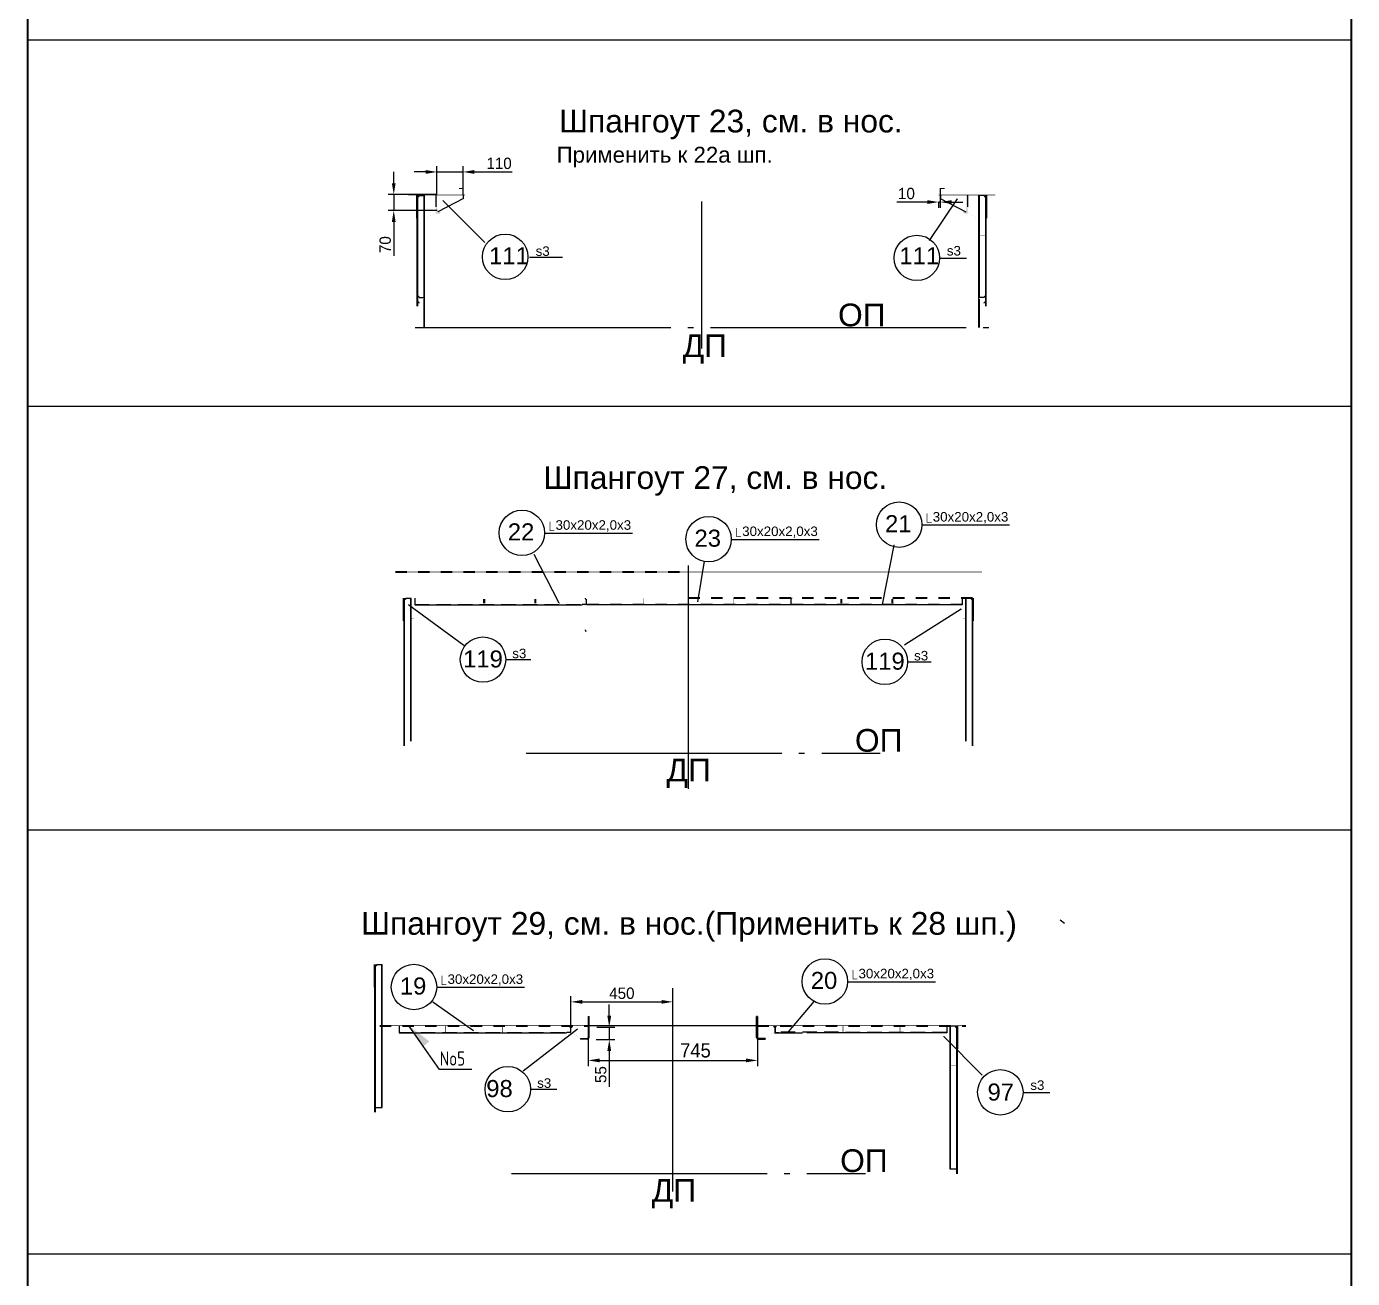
# Model space of a CAD drawing. Header units: millimetres. Extents: x -19561 to 47775, y 28910 to 69910.
# Drawn here: x 41940 to 47775, y 35581 to 41092 of the extents above; entities that cross this region are included whole.
import ezdxf
from ezdxf.enums import TextEntityAlignment as Align

# ---------------------------------------------------------------- set-up
doc = ezdxf.new("R2010")
doc.units = ezdxf.units.MM
doc.header["$MEASUREMENT"] = 0
for name, pattern in [('K5LT32768', [0]), ('K5LT32769', [0]), ('K5LT32770', [100, 50, -50]), ('K5LT32771', [1300, 1125, -75, 25, -75]), ('K5LT32772', [187.5, 125, -62.5]), ('K5LT32777', [95.25, 63.5, -31.75]), ('K5LT32779', [25, 12.5, -12.5]), ('K5LT_THIN', [0])]:
    doc.linetypes.add(name, pattern=pattern)
doc.layers.add('РАЗМЕРЫ', color=3, linetype='Continuous', true_color=0x00ff00)
doc.styles.add('Arial', font='arial.ttf')
doc.styles.add('KDIMTEXTSTYLE', font='GOST_AU.SHX', dxfattribs={"width": 0.96, "oblique": 15, "height": 5})
doc.styles.add('KTEXTSTYLE', font='GOST_AU.SHX', dxfattribs={"width": 0.96, "height": 5})
doc.styles.add('style5', font='arial.ttf', dxfattribs={"height": 3})
doc.dimstyles.new('KDIMSTYLE (1.00)', dxfattribs={"dimtxt": 5, "dimasz": 1, "dimexe": 2, "dimexo": 0, "dimgap": 1, "dimtad": 1, "dimtxsty": 'KDIMTEXTSTYLE', "dimsah": 1, "dimcen": 0, "dimdle": 1, "dimadec": 0, "dimazin": 0, "dimtfac": 0.667, "dimtmove": 0, "dimatfit": 3, "dimfxl": 1, "dimtvp": 1, "dimtolj": 1, "dimtzin": 0, "dimarcsym": 0})
doc.dimstyles.new('seatech', dxfattribs={"dimscale": 20, "dimtxt": 2.5, "dimasz": 2.5, "dimexe": 1.25, "dimexo": 0, "dimtad": 1, "dimdec": 0, "dimtxsty": 'Standard', "dimcen": 2.5, "dimclrd": 7, "dimclre": 7, "dimclrt": 4, "dimadec": 0, "dimazin": 0, "dimtfac": 1, "dimtdec": 0, "dimtmove": 0, "dimatfit": 3, "dimfxl": 1.25, "dimarcsym": 0})

# ---------------------------------------------------------------- blocks, each defined once
blk = doc.blocks.new('KDIMARROW_00')
at = {"layer": 'РАЗМЕРЫ', "color": 0, "linetype": 'K5LT_THIN', "lineweight": 18}
blk.add_line((0, 0), (-1, 0), dxfattribs=at)
blk = doc.blocks.new('*D2246')
at = {"color": 0, "lineweight": -2}
blk.add_line((46053.5, 38526.4), (45805.5, 38369.7), dxfattribs=at)
at = {"layer": 'Defpoints', "color": 0}
for p in [(46054.4, 38526.9), (45804.6, 38369.2), (45804.6, 38369.2)]:
    blk.add_point(p, dxfattribs=at)
at = {"color": 0, "lineweight": -2}
for p, rotation in [((46054.4, 38526.9), 32.28168586486891), ((45804.6, 38369.2), 212.2816858648689)]:
    blk.add_blockref('KDIMARROW_00', p, dxfattribs=dict(at, rotation=rotation))
at = {"color": 7, "ltscale": 20, "insert": (45917.2, 38441.8), "char_height": 5, "attachment_point": 5, "rotation": 32.28169, "style": 'KDIMTEXTSTYLE'}
blk.add_mtext('\\A1;\\H0.5;\\W0.965;\\Q0;\\Q0; \\H0.5;\\W0.965;\\Q0;', dxfattribs=at)
blk = doc.blocks.new('*D2247')
at = {"color": 0, "lineweight": -2}
blk.add_line((43622.3, 38546.5), (43863.9, 38368), dxfattribs=at)
at = {"layer": 'Defpoints', "color": 0}
for p in [(43621.5, 38547.1), (43864.7, 38367.4), (43864.7, 38367.4)]:
    blk.add_point(p, dxfattribs=at)
at = {"color": 0, "lineweight": -2}
for p, rotation in [((43621.5, 38547.1), 143.5426132243099), ((43864.7, 38367.4), 323.5426132243099)]:
    blk.add_blockref('KDIMARROW_00', p, dxfattribs=dict(at, rotation=rotation))
at = {"color": 7, "ltscale": 20, "insert": (43744, 38458.1), "char_height": 5, "attachment_point": 5, "rotation": 323.54261, "style": 'KDIMTEXTSTYLE'}
blk.add_mtext('\\A1;\\H0.5;\\W0.965;\\Q0;\\Q0; \\H0.5;\\W0.965;\\Q0;', dxfattribs=at)
blk = doc.blocks.new('*D2248')
at = {"color": 0, "lineweight": -2}
blk.add_line((44284.6, 38553.9), (44174.1, 38767.5), dxfattribs=at)
at = {"layer": 'Defpoints', "color": 0}
for p in [(44164.3, 38763.5), (44173.7, 38768.4), (44275.7, 38548.1)]:
    blk.add_point(p, dxfattribs=at)
at = {"color": 0, "lineweight": -2}
for p, rotation in [((44173.7, 38768.4), 117.340235963213), ((44285.1, 38553), 297.340235963213)]:
    blk.add_blockref('KDIMARROW_00', p, dxfattribs=dict(at, rotation=rotation))
at = {"color": 7, "ltscale": 20, "insert": (44253.6, 38616.5), "char_height": 5, "attachment_point": 5, "rotation": 297.34024, "style": 'KDIMTEXTSTYLE'}
blk.add_mtext('\\A1;\\H0.5;\\W0.965;\\Q0;\\Q0; \\H0.5;\\W0.965;\\Q0;', dxfattribs=at)
blk = doc.blocks.new('*D2249')
at = {"color": 0, "lineweight": -2}
blk.add_line((45707.7, 38547.1), (45757.9, 38808.6), dxfattribs=at)
at = {"layer": 'Defpoints', "color": 0}
for p in [(45758, 38809.6), (45758, 38809.6), (45707.5, 38546.1)]:
    blk.add_point(p, dxfattribs=at)
at = {"color": 0, "lineweight": -2}
for p, rotation in [((45758, 38809.6), 79.14081414927324), ((45707.5, 38546.1), 259.1408141492732)]:
    blk.add_blockref('KDIMARROW_00', p, dxfattribs=dict(at, rotation=rotation))
at = {"color": 7, "ltscale": 20, "insert": (45731.6, 38678.2), "char_height": 5, "attachment_point": 5, "rotation": 79.14081, "style": 'KDIMTEXTSTYLE'}
blk.add_mtext('\\A1;\\H0.5;\\W0.965;\\Q0;\\Q0; \\H0.5;\\W0.965;\\Q0;', dxfattribs=at)
blk = doc.blocks.new('*D2250')
at = {"color": 7, "linetype": 'Continuous', "lineweight": -2}
for p, q in [((44412, 36643.5), (44412, 36515.8)), ((45157, 36643.5), (45157, 36515.8)), ((44462, 36540.8), (45107, 36540.8))]:
    blk.add_line(p, q, dxfattribs=at)
at = {"color": 7}
for points in [[(44462, 36549.1), (44462, 36532.4), (44412, 36540.8)], [(45107, 36532.4), (45107, 36549.1), (45157, 36540.8)]]:
    blk.add_solid(points, dxfattribs=at)
at = {"layer": 'Defpoints', "color": 0}
for p in [(44412, 36643.5), (45157, 36643.5), (45157, 36540.8)]:
    blk.add_point(p, dxfattribs=at)
at = {"color": 4, "ltscale": 20, "insert": (44884, 36584.5), "char_height": 50, "attachment_point": 5}
blk.add_mtext('\\H62.5;\\W0.965;\\Q0;\\H62.5;\\W0.965;\\Q0;\\Q0;745', dxfattribs=at)
blk = doc.blocks.new('*D2251')
at = {"color": 0, "lineweight": -2}
blk.add_line((45977, 36646.7), (46144.4, 36477.1), dxfattribs=at)
at = {"layer": 'Defpoints', "color": 0}
for p in [(45976.3, 36647.4), (46145.1, 36476.4), (46145.1, 36476.4)]:
    blk.add_point(p, dxfattribs=at)
at = {"color": 0, "lineweight": -2}
for p, rotation in [((45976.3, 36647.4), 134.6181859389811), ((46145.1, 36476.4), 314.6181859389811)]:
    blk.add_blockref('KDIMARROW_00', p, dxfattribs=dict(at, rotation=rotation))
at = {"color": 7, "ltscale": 20, "insert": (46061.7, 36562.7), "char_height": 5, "attachment_point": 5, "rotation": 314.61819, "style": 'KDIMTEXTSTYLE'}
blk.add_mtext('\\A1;\\H0.5;\\W0.965;\\Q0;\\Q0; \\H0.5;\\W0.965;\\Q0;', dxfattribs=at)
blk = doc.blocks.new('*D2253')
at = {"color": 7, "linetype": 'Continuous', "lineweight": -2}
for p, q in [((44335.5, 36692), (44335.5, 36823.6)), ((44784.5, 36693.5), (44784.5, 36823.6)), ((44385.5, 36798.6), (44734.5, 36798.6))]:
    blk.add_line(p, q, dxfattribs=at)
at = {"color": 7}
for points in [[(44385.5, 36806.9), (44385.5, 36790.3), (44335.5, 36798.6)], [(44734.5, 36790.3), (44734.5, 36806.9), (44784.5, 36798.6)]]:
    blk.add_solid(points, dxfattribs=at)
at = {"layer": 'Defpoints', "color": 0}
for p in [(44784.5, 36798.6), (44335.5, 36692), (44784.5, 36693.5)]:
    blk.add_point(p, dxfattribs=at)
at = {"color": 4, "ltscale": 20, "insert": (44560, 36836.1), "char_height": 50, "attachment_point": 5}
blk.add_mtext('450', dxfattribs=at)
blk = doc.blocks.new('*D2252')
at = {"color": 7, "linetype": 'Continuous', "lineweight": -2}
for p, q in [((44504.6, 36737.2), (44504.6, 36787.2)), ((44450.3, 36687.2), (44529.6, 36687.2)), ((44504.6, 36687.2), (44504.6, 36632.6)), ((44446.5, 36632.6), (44529.6, 36632.6)), ((44504.6, 36582.6), (44504.6, 36424.3))]:
    blk.add_line(p, q, dxfattribs=at)
at = {"color": 7}
for points in [[(44496.2, 36737.2), (44512.9, 36737.2), (44504.6, 36687.2)], [(44512.9, 36582.6), (44496.2, 36582.6), (44504.6, 36632.6)]]:
    blk.add_solid(points, dxfattribs=at)
at = {"layer": 'Defpoints', "color": 0}
for p in [(44450.3, 36687.2), (44446.5, 36632.6), (44504.6, 36632.6)]:
    blk.add_point(p, dxfattribs=at)
at = {"color": 4, "ltscale": 20, "insert": (44467.1, 36478.4), "char_height": 50, "attachment_point": 5, "rotation": 90}
blk.add_mtext('55', dxfattribs=at)
blk = doc.blocks.new('*D2292')
at = {"color": 0, "lineweight": -2}
blk.add_line((46036.4, 40333.2), (45912.8, 40150.5), dxfattribs=at)
at = {"layer": 'Defpoints', "color": 0}
for p in [(46057.5, 40320.1), (45912.3, 40149.7), (45932.7, 40135.8)]:
    blk.add_point(p, dxfattribs=at)
at = {"color": 0, "lineweight": -2}
for p, rotation in [((46037, 40334), 55.90818577055517), ((45912.3, 40149.7), 235.9081857705552)]:
    blk.add_blockref('KDIMARROW_00', p, dxfattribs=dict(at, rotation=rotation))
at = {"color": 7, "ltscale": 20, "insert": (45964.1, 40228.5), "char_height": 5, "attachment_point": 5, "rotation": 55.90819, "style": 'KDIMTEXTSTYLE'}
blk.add_mtext('\\A1;\\H0.5;\\W0.965;\\Q0;\\Q0; \\H0.5;\\W0.965;\\Q0;', dxfattribs=at)
blk = doc.blocks.new('*D2293')
at = {"color": 7, "linetype": 'Continuous', "lineweight": -2}
for p, q in [((45961.1, 40380), (45961.1, 40294.1)), ((45904.1, 40319.1), (45770.7, 40319.1)), ((45954.1, 40319.1), (45954.1, 40294.1)), ((45961.1, 40319.1), (45954.1, 40319.1)), ((46011.1, 40319.1), (46061.1, 40319.1))]:
    blk.add_line(p, q, dxfattribs=at)
at = {"color": 7}
for points in [[(45904.1, 40310.7), (45904.1, 40327.4), (45954.1, 40319.1)], [(46011.1, 40327.4), (46011.1, 40310.7), (45961.1, 40319.1)]]:
    blk.add_solid(points, dxfattribs=at)
at = {"layer": 'Defpoints', "color": 0}
for p in [(45961.1, 40380), (45954.1, 40319.1), (45954.1, 40319.1)]:
    blk.add_point(p, dxfattribs=at)
at = {"color": 4, "ltscale": 20, "insert": (45812.4, 40356.6), "char_height": 50, "attachment_point": 5}
blk.add_mtext('10', dxfattribs=at)
blk = doc.blocks.new('*D2294')
at = {"color": 0, "lineweight": -2}
blk.add_line((43773.3, 40325.2), (43956.1, 40142.3), dxfattribs=at)
at = {"layer": 'Defpoints', "color": 0}
for p in [(43772.6, 40325.9), (43956.9, 40141.6), (43956.9, 40141.6)]:
    blk.add_point(p, dxfattribs=at)
at = {"color": 0, "lineweight": -2}
for p, rotation in [((43772.6, 40325.9), 134.9999999999819), ((43956.9, 40141.6), 314.9999999999819)]:
    blk.add_blockref('KDIMARROW_00', p, dxfattribs=dict(at, rotation=rotation))
at = {"color": 7, "ltscale": 20, "insert": (43865.8, 40234.4), "char_height": 5, "attachment_point": 5, "rotation": 315, "style": 'KDIMTEXTSTYLE'}
blk.add_mtext('\\A1;\\H0.5;\\W0.965;\\Q0;\\Q0; \\H0.5;\\W0.965;\\Q0;', dxfattribs=at)
blk = doc.blocks.new('*D2295')
at = {"color": 7, "linetype": 'Continuous', "lineweight": -2}
for p, q in [((43696.2, 40451.7), (43646.2, 40451.7)), ((43746.2, 40350.7), (43746.2, 40476.7)), ((43746.2, 40451.7), (43861.1, 40451.7)), ((43861.1, 40350.7), (43861.1, 40476.7)), ((43911.1, 40451.7), (44077.8, 40451.7))]:
    blk.add_line(p, q, dxfattribs=at)
at = {"color": 7}
for points in [[(43696.2, 40443.4), (43696.2, 40460.1), (43746.2, 40451.7)], [(43911.1, 40460.1), (43911.1, 40443.4), (43861.1, 40451.7)]]:
    blk.add_solid(points, dxfattribs=at)
at = {"layer": 'Defpoints', "color": 0}
for p in [(43861.1, 40451.7), (43746.2, 40350.7), (43861.1, 40350.7)]:
    blk.add_point(p, dxfattribs=at)
at = {"color": 4, "ltscale": 20, "insert": (44019.5, 40489.2), "char_height": 50, "attachment_point": 5}
blk.add_mtext('110', dxfattribs=at)
blk = doc.blocks.new('*D2296')
at = {"color": 7, "linetype": 'Continuous', "lineweight": -2}
for p, q in [((43556.1, 40402.1), (43556.1, 40452.1)), ((43746.5, 40352.1), (43531.1, 40352.1)), ((43556.1, 40352.1), (43556.1, 40281.7)), ((43746.5, 40281.7), (43531.1, 40281.7)), ((43556.1, 40231.7), (43556.1, 40081.7))]:
    blk.add_line(p, q, dxfattribs=at)
at = {"color": 7}
for points in [[(43547.8, 40402.1), (43564.4, 40402.1), (43556.1, 40352.1)], [(43564.4, 40231.7), (43547.8, 40231.7), (43556.1, 40281.7)]]:
    blk.add_solid(points, dxfattribs=at)
at = {"layer": 'Defpoints', "color": 0}
for p in [(43746.5, 40352.1), (43556.1, 40281.7), (43746.5, 40281.7)]:
    blk.add_point(p, dxfattribs=at)
at = {"color": 4, "ltscale": 20, "insert": (43518.6, 40131.7), "char_height": 50, "attachment_point": 5, "rotation": 90}
blk.add_mtext('70', dxfattribs=at)

msp = doc.modelspace()

# ---------------------------------------------------------------- hatches: boundary and pattern name
for points in [[(43741.60617, 40348.44552), (43746.60617, 40348.44552), (43746.60617, 40285.14724), (43746.84738, 40283.77914), (43747.54196, 40282.57608), (43748.60617, 40281.68313), (43758.60617, 40275.90963), (43759.88278, 40274.73983), (43760.54538, 40273.1401), (43760.46982, 40271.41024), (43759.67038, 40269.87435), (43758.2966, 40268.82028), (43756.60617, 40268.44552), (43741.60617, 40268.44552)], [(46081.60617, 40348.44552), (46076.60617, 40348.44552), (46076.60617, 40285.14724), (46076.36496, 40283.77914), (46075.67038, 40282.57608), (46074.60617, 40281.68313), (46064.60617, 40275.90963), (46063.32956, 40274.73983), (46062.66696, 40273.1401), (46062.74252, 40271.41024), (46063.54196, 40269.87435), (46064.91574, 40268.82028), (46066.60617, 40268.44552), (46081.60617, 40268.44552)], [(43712.88606, 36624.9556), (43686.1544, 36602.63464), (43624.12747, 36691.96457)]]:
    msp.add_hatch(color=0).paths.add_polyline_path(points)

# ---------------------------------------------------------------- linework, layer by layer
at = {"color": 2, "ltscale": 20}
for p, q in [((41944.88657, 41033.70305), (47770.45414, 41033.70305)), ((41944.88657, 39421.32124), (47770.45414, 39421.32124)), ((41944.88657, 37555.27357), (47770.45414, 37555.27357)), ((41944.88657, 35689.2259), (47770.45414, 35689.2259))]:
    msp.add_line(p, q, dxfattribs=at)
at = {"color": 0, "linetype": 'K5LT32769'}
for p, q in [((43657.60617, 40248.44552), (43657.60617, 40348.44552)), ((43661.60617, 40248.44552), (43661.60617, 40348.44552)), ((43668.60617, 40348.44552), (43691.60617, 40348.44552)), ((43689.60617, 39897.43777), (43689.60617, 40349.61221)), ((43691.60617, 39898.60443), (43691.60617, 40348.44552)), ((46154.60617, 40348.44552), (46131.60617, 40348.44552)), ((46131.60617, 39898.60443), (46131.60617, 40348.44552)), ((46133.60617, 39897.43777), (46133.60617, 40349.61221)), ((46161.60617, 40248.44552), (46161.60617, 40348.44552)), ((46165.60617, 40248.44552), (46165.60617, 40348.44552)), ((43659.60617, 39861.27433), (43659.60617, 40248.44552)), ((43661.60617, 39861.27433), (43661.60617, 40248.44552)), ((46161.60617, 39861.27433), (46161.60617, 40248.44552)), ((46163.60617, 39861.27433), (46163.60617, 40248.44552)), ((43661.60617, 39879.97171), (43661.60617, 39898.60438)), ((43663.76926, 39879.69415), (43661.60617, 39879.97171)), ((43665.72067, 39878.88867), (43663.76926, 39879.69415)), ((43667.26926, 39877.63411), (43665.72067, 39878.88867)), ((43668.26352, 39876.05326), (43667.26926, 39877.63411)), ((43668.60617, 39874.30088), (43668.26352, 39876.05326)), ((43668.60617, 39898.60453), (43691.60617, 39898.60452)), ((46154.60617, 39898.60443), (46131.60617, 39898.60443)), ((46154.60617, 39874.3007), (46154.94882, 39876.05308)), ((46154.94882, 39876.05308), (46155.94309, 39877.63392)), ((46155.94309, 39877.63392), (46157.49167, 39878.88848)), ((46157.49167, 39878.88848), (46159.44309, 39879.69397)), ((46159.44309, 39879.69397), (46161.60617, 39879.97152)), ((46161.60617, 39879.97152), (46161.60617, 39898.6042)), ((43599.24035, 38476.10361), (43599.24035, 38576.10361)), ((43603.24035, 38476.10361), (43603.24035, 38576.10361)), ((43610.24035, 38576.10361), (43633.24035, 38576.10361)), ((43631.24035, 37946.1036), (43631.24035, 38577.27029)), ((43633.24035, 37946.1036), (43633.24035, 38576.10361)), ((46096.24035, 38576.10361), (46073.24035, 38576.10361)), ((46073.24035, 37946.1036), (46073.24035, 38576.10361)), ((46075.24035, 37946.1036), (46075.24035, 38577.27029)), ((46103.24035, 38476.10361), (46103.24035, 38576.10361)), ((46107.24035, 38476.10361), (46107.24035, 38576.10361)), ((43601.24035, 37926.10361), (43601.24035, 38476.10361)), ((43603.24035, 37926.10361), (43603.24035, 38476.10361)), ((46103.24035, 37926.10361), (46103.24035, 38476.10361)), ((46105.24035, 37926.10361), (46105.24035, 38476.10361)), ((43471.3932, 36863.56439), (43471.3932, 36963.56439)), ((43475.3932, 36863.56439), (43475.3932, 36963.56439)), ((43482.3932, 36963.56439), (43505.3932, 36963.56439)), ((43503.3932, 36333.56439), (43503.3932, 36964.73108)), ((43505.3932, 36333.56439), (43505.3932, 36963.56439)), ((43473.3932, 36313.56439), (43473.3932, 36863.56439)), ((43475.3932, 36313.56439), (43475.3932, 36863.56439)), ((43579.47362, 36661.96457), (44316.47365, 36661.96457)), ((45232.47362, 36661.96457), (45354.47362, 36661.96457)), ((45989.47362, 36661.96457), (45374.47362, 36661.96457)), ((46027.47362, 36691.96457), (46004.47362, 36691.96457)), ((46004.47362, 36061.96456), (46004.47362, 36691.96457)), ((46006.47362, 36061.96457), (46006.47362, 36693.13126)), ((46034.47362, 36591.96457), (46034.47362, 36691.96457)), ((46038.47362, 36591.96457), (46038.47362, 36691.96457)), ((46034.47362, 36041.96457), (46034.47362, 36591.96457)), ((46036.47362, 36041.96457), (46036.47362, 36591.96457)), ((43475.3932, 36333.56439), (43505.3932, 36333.56439)), ((46034.47362, 36061.96457), (46004.47362, 36061.96456))]:
    msp.add_line(p, q, dxfattribs=at)
at = {"color": 7, "linetype": 'K5LT32769'}
for p, q in [((43657.60617, 40248.44552), (43657.60617, 40348.44552)), ((43661.60617, 40248.44552), (43661.60617, 40348.44552)), ((43691.60617, 39766.80059), (43691.60617, 40348.44552)), ((46131.60617, 39766.80059), (46131.60617, 40348.44552)), ((46161.60617, 40248.44552), (46161.60617, 40348.44552)), ((46165.60617, 40248.44552), (46165.60617, 40348.44552))]:
    msp.add_line(p, q, dxfattribs=at)
at = {"color": 7, "linetype": 'K5LT32772'}
for p, q in [((43689.60617, 39766.80059), (43689.60617, 40349.61221)), ((46133.60617, 39766.80059), (46133.60617, 40349.61221))]:
    msp.add_line(p, q, dxfattribs=at)
at = {"color": 0, "linetype": 'K5LT32770'}
for p, q in [((43741.60617, 40348.44552), (43741.60617, 40268.44552)), ((46081.60617, 40348.44552), (46081.60617, 40268.44552)), ((43563.24035, 38692.32827), (44853.24035, 38692.32827)), ((43563.24035, 38689.32827), (44853.24035, 38689.32827)), ((43648.24035, 38576.10361), (43648.24035, 38546.10361)), ((44853.24035, 38579.10361), (46143.24035, 38579.10361)), ((44853.24035, 38576.10361), (46143.24035, 38576.10361)), ((46058.24035, 38576.10361), (46058.24035, 38546.10361)), ((44385.24035, 38547.10361), (44385.24038, 38546.10361)), ((44401.24035, 38548.10361), (44386.24035, 38548.10361)), ((46058.24035, 38548.10361), (44401.24035, 38548.10361)), ((44403.24035, 38571.10361), (44403.24035, 38550.10361)), ((45303.24035, 38571.10361), (45303.24035, 38550.10361)), ((45305.24035, 38548.10361), (45320.24035, 38548.10361)), ((45427.24035, 38548.10361), (45442.24035, 38548.10361)), ((45443.24035, 38547.10361), (45443.24035, 38546.10361)), ((43494.47362, 36694.96457), (44411.97362, 36694.96457)), ((43494.47362, 36691.96457), (44411.97362, 36691.96457)), ((43579.47362, 36691.96457), (43579.47362, 36661.96457)), ((44316.47362, 36662.96457), (44316.47365, 36661.96457)), ((44332.47362, 36663.96457), (44317.47362, 36663.96457)), ((44334.47362, 36686.96457), (44334.47362, 36665.96457)), ((45156.97362, 36694.96457), (46074.47362, 36694.96457)), ((45156.97362, 36691.96457), (46074.47362, 36691.96457)), ((45232.77302, 36687.78265), (45232.77302, 36662.78265)), ((45234.47362, 36686.96457), (45234.47362, 36665.96457)), ((45234.77302, 36687.78265), (45234.77302, 36666.78265)), ((45989.47362, 36691.96457), (45989.47362, 36661.96457))]:
    msp.add_line(p, q, dxfattribs=at)
at = {"color": 2}
for p, q in [((43862.32461, 40335.36639), (43749.57749, 40276.22733)), ((43861.60617, 40350.30681), (43861.60617, 40334.7438)), ((43861.60617, 40348.44552), (43861.70263, 40339.10135)), ((45960.88773, 40335.36639), (46073.63486, 40276.22733)), ((45961.60617, 40348.44552), (45961.50971, 40339.10135)), ((45961.60617, 40350.30681), (45961.60617, 40334.7438)), ((44411.97362, 36733.62065), (44415.72362, 36733.62065)), ((45156.97362, 36733.62065), (45153.22362, 36733.62065)), ((44378.22362, 36637.37065), (44378.22362, 36633.62065)), ((45190.72362, 36637.37065), (45190.72362, 36633.62065))]:
    msp.add_line(p, q, dxfattribs=at)
at = {"color": 0, "linetype": 'K5LT32771'}
for p, q in [((44911.60617, 39675.20487), (44911.60617, 40321.80963)), ((43650.73706, 39766.80059), (46207.00367, 39766.80059)), ((44853.24035, 37736.2811), (44853.24035, 38719.4165)), ((44139.40759, 37893.53561), (45696.93738, 37893.53561)), ((44784.47362, 35964.32498), (44784.47362, 36858.83013)), ((44074.38501, 36043.46457), (45631.9148, 36043.46457))]:
    msp.add_line(p, q, dxfattribs=at)
for p, q in [((44154.21867, 40075.84412), (44299.44454, 40075.84412)), ((45957.4993, 40072.24444), (46076.29711, 40072.24444)), ((45879.56689, 38897.90193), (46266.67121, 38897.90193)), ((44219.42825, 38861.82355), (44606.53257, 38861.82355)), ((45040.98333, 38834.16481), (45428.08765, 38834.16481)), ((43648.24035, 38546.10361), (44385.24038, 38546.10361)), ((46058.24035, 38546.10361), (44405.24035, 38546.10361)), ((44048.74807, 38305.07122), (44159.60146, 38305.07122)), ((45817.34936, 38295.30627), (45921.31813, 38295.30627)), ((45552.86931, 36887.4371), (45939.97363, 36887.4371)), ((43744.21943, 36862.86762), (44131.32375, 36862.86762)), ((43728.32675, 36799.33752), (43907.12004, 36672.27748)), ((45404.81505, 36799.72446), (45291.26248, 36667.33185)), ((44411.97362, 36733.62065), (44411.97362, 36641.12065)), ((44415.72362, 36641.12065), (44415.72362, 36733.62065)), ((45153.22362, 36641.12065), (45153.22362, 36733.62065)), ((45156.97362, 36733.62065), (45156.97362, 36641.12065)), ((44378.22362, 36637.37065), (44408.22362, 36637.37065)), ((44408.22362, 36633.62065), (44378.22362, 36633.62065)), ((44411.97362, 36633.62065), (44381.97362, 36633.62065)), ((45156.97362, 36633.62065), (45186.97362, 36633.62065)), ((45190.72362, 36637.37065), (45160.72362, 36637.37065)), ((45160.72362, 36633.62065), (45190.72362, 36633.62065)), ((44158.39113, 36413.93533), (44274.13135, 36413.93533)), ((46324.87779, 36399.45747), (46443.6756, 36399.45747))]:
    msp.add_line(p, q)
at = {"color": 0}
msp.add_line((44921.60821, 38737.93414), (44892.47483, 38558.88068), dxfattribs=at)
at = {"color": 0, "linetype": 'K5LT32777'}
for p, q in [((43648.24035, 38548.10361), (44383.07369, 38548.10361)), ((43953.24035, 38553.50412), (43953.24035, 38571.20309)), ((43956.24035, 38553.50412), (43956.24035, 38571.20309)), ((44178.24035, 38553.50412), (44178.24035, 38571.20309)), ((44181.24035, 38553.50412), (44181.24035, 38571.20309)), ((45525.24035, 38553.50412), (45525.24035, 38571.20309)), ((45528.24035, 38553.50412), (45528.24035, 38571.20309)), ((45750.24035, 38553.50412), (45750.24035, 38571.20309)), ((45753.24035, 38553.50412), (45753.24035, 38571.20309)), ((43579.47362, 36663.96457), (44316.47362, 36663.96457)), ((45989.47362, 36663.96457), (45251.77302, 36664.78265))]:
    msp.add_line(p, q, dxfattribs=at)
at = {"color": 0, "linetype": 'K5LT32768'}
for p, q in [((46488.56282, 37159.97494), (46508.53473, 37144.93757)), ((43756.93063, 36500.36461), (43624.12747, 36691.96457)), ((44364.56337, 36678.15886), (44125.63047, 36494.19585)), ((45156.97362, 36693.46457), (44411.97362, 36693.46457)), ((43900.01716, 36500.36461), (43756.93063, 36500.36461)), ((44784.47362, 36001.96457), (44784.47362, 36081.96457))]:
    msp.add_line(p, q, dxfattribs=at)
at = {"color": 2, "ltscale": 20, "const_width": 10}
msp.add_lwpolyline([(41944.88657, 51828.13708), (47770.45414, 51828.13708), (47770.45414, 30239.26902), (41944.88657, 30239.26902)], close=True, dxfattribs=at)
at = {"const_width": 3}
for points in [[(43869.15845, 40350.12564), (43620.18737, 40350.12564)], [(43862.65817, 40350.11834), (43862.65817, 40378.79155), (43843.17614, 40378.79155)], [(45954.05389, 40350.12564), (46203.02498, 40350.12564)], [(45960.55417, 40350.11834), (45960.55417, 40378.79155), (45980.03621, 40378.79155)], [(45903.57913, 38948.68698), (45903.57913, 38909.40261), (45923.23373, 38909.40261)], [(44243.44049, 38912.6086), (44243.44049, 38873.32423), (44263.09509, 38873.32423)], [(45064.99556, 38884.94986), (45064.99556, 38845.66549), (45084.65017, 38845.66549)], [(43562.92185, 38691.35663), (46145.29075, 38691.35663)], [(45576.88155, 36938.22215), (45576.88155, 36898.93778), (45596.53615, 36898.93778)], [(43768.23166, 36913.65267), (43768.23166, 36874.3683), (43787.88627, 36874.3683)], [(43494.38798, 36693.61269), (44411.45614, 36693.61269)], [(43784.98464, 36692.29025), (43784.98464, 36663.61703), (43804.46668, 36663.61703)], [(44035.58112, 36691.84139), (44035.58112, 36663.16818), (44055.06316, 36663.16818)], [(44335.17421, 36692.78265), (44335.17421, 36664.10944), (44315.69217, 36664.10944)], [(45157.8628, 36693.94013), (46073.85962, 36693.94013)], [(45233.7603, 36692.53357), (45233.7603, 36663.86035), (45253.24234, 36663.86035)], [(45233.77302, 36692.78265), (45233.77302, 36664.10944), (45253.25506, 36664.10944)], [(45532.83808, 36692.28599), (45532.83808, 36663.61277), (45513.35604, 36663.61277)], [(45784.74276, 36691.68093), (45784.74276, 36663.00771), (45765.26073, 36663.00771)]]:
    msp.add_lwpolyline(points, dxfattribs=at)
at = {"color": 0, "linetype": 'K5LT32770', "const_width": 0.18}
for points in [[(43691.60617, 40338.44552), (43691.60617, 40248.44552), (43701.60617, 40248.44552), (43741.60617, 40273.44552), (43741.60617, 40338.44552)], [(43746.60617, 40285.14724), (43746.60617, 40348.44552), (43741.60617, 40348.44552)], [(43864.09639, 40349.97864), (43863.09639, 40349.97864), (43862.3893, 40350.27154), (43862.09639, 40350.97864), (43862.09639, 40375.97864), (43861.82845, 40376.97864), (43861.09639, 40377.71069), (43860.09639, 40377.97864), (43845.09639, 40377.97864), (43844.3893, 40378.27154), (43844.09639, 40378.97864), (43844.09639, 40379.97864), (43864.09639, 40379.97864), (43864.09639, 40349.97864)], [(45959.11595, 40349.97864), (45960.11595, 40349.97864), (45960.82304, 40350.27154), (45961.11595, 40350.97864), (45961.11595, 40375.97864), (45961.38389, 40376.97864), (45962.11595, 40377.71069), (45963.11595, 40377.97864), (45978.11595, 40377.97864), (45978.82304, 40378.27154), (45979.11595, 40378.97864), (45979.11595, 40379.97864), (45959.11595, 40379.97864), (45959.11595, 40349.97864)], [(46076.60617, 40285.14724), (46076.60617, 40348.44552), (46081.60617, 40348.44552)], [(46131.60617, 40338.44552), (46131.60617, 40248.44552), (46121.60617, 40248.44552), (46081.60617, 40273.44552), (46081.60617, 40338.44552)], [(44405.24035, 38576.10361), (44404.24035, 38576.10361), (44403.53325, 38575.8107), (44403.24035, 38575.10361), (44403.24035, 38550.10361), (44402.9724, 38549.10361), (44402.24035, 38548.37155), (44401.24035, 38548.10361), (44386.24035, 38548.10361), (44385.53322, 38547.8107), (44385.24035, 38547.10361), (44385.24035, 38546.10361), (44405.24035, 38546.10361), (44405.24035, 38576.10361)], [(44653.24035, 38576.10361), (44654.24035, 38576.10361), (44654.94745, 38575.8107), (44655.24035, 38575.10361), (44655.24035, 38550.10361), (44655.50829, 38549.10361), (44656.24035, 38548.37155), (44657.24035, 38548.10361), (44672.24035, 38548.10361), (44672.94745, 38547.8107), (44673.24035, 38547.10361), (44673.24035, 38546.10361), (44653.24035, 38546.10361), (44653.24035, 38576.10361)], [(44852.24035, 38576.10361), (44853.24035, 38576.10361), (44853.94745, 38575.8107), (44854.24034, 38575.10361), (44854.24034, 38550.10361), (44854.50829, 38549.10361), (44855.24034, 38548.37155), (44856.24034, 38548.10361), (44871.24034, 38548.10361), (44871.94745, 38547.8107), (44872.24034, 38547.10361), (44872.24034, 38546.10361), (44852.24034, 38546.10361), (44852.24035, 38576.10361)], [(45053.24035, 38576.10361), (45052.24035, 38576.10361), (45051.53324, 38575.8107), (45051.24035, 38575.10361), (45051.24035, 38550.10361), (45050.9724, 38549.10361), (45050.24035, 38548.37155), (45049.24035, 38548.10361), (45034.24035, 38548.10361), (45033.53324, 38547.8107), (45033.24035, 38547.10361), (45033.24035, 38546.10361), (45053.24035, 38546.10361), (45053.24035, 38576.10361)], [(45301.24035, 38576.10361), (45302.24035, 38576.10361), (45302.94744, 38575.8107), (45303.24035, 38575.10361), (45303.24035, 38550.10361), (45303.50829, 38549.10361), (45304.24035, 38548.37155), (45305.24035, 38548.10361), (45320.24035, 38548.10361), (45320.94747, 38547.8107), (45321.24035, 38547.10361), (45321.24035, 38546.10361), (45301.24035, 38546.10361), (45301.24035, 38576.10361)], [(43633.24035, 38546.10361), (43633.24035, 38486.10361), (43643.24035, 38486.10361), (43693.24035, 38536.10361), (43693.24035, 38546.10361), (43633.24035, 38546.10361)], [(46073.24035, 38546.10361), (46013.24035, 38546.10361), (46013.24035, 38536.10361), (46063.24035, 38486.10361), (46073.24035, 38486.10361), (46073.24035, 38546.10361)], [(43564.47362, 36661.96457), (43564.47362, 36601.96457), (43574.47362, 36601.96457), (43624.47362, 36651.96457), (43624.47362, 36661.96457), (43564.47362, 36661.96457)], [(43784.47362, 36691.96457), (43785.47362, 36691.96457), (43786.18071, 36691.67166), (43786.47362, 36690.96457), (43786.47362, 36665.96457), (43786.74156, 36664.96457), (43787.47362, 36664.23251), (43788.47362, 36663.96457), (43803.47362, 36663.96457), (43804.18071, 36663.67166), (43804.47362, 36662.96457), (43804.47362, 36661.96457), (43784.47362, 36661.96457), (43784.47362, 36691.96457)], [(44034.47362, 36691.96457), (44035.47362, 36691.96457), (44036.18071, 36691.67166), (44036.47362, 36690.96457), (44036.47362, 36665.96457), (44036.74156, 36664.96457), (44037.47362, 36664.23251), (44038.47362, 36663.96457), (44053.47362, 36663.96457), (44054.18071, 36663.67166), (44054.47362, 36662.96457), (44054.47362, 36661.96457), (44034.47362, 36661.96457), (44034.47362, 36691.96457)], [(44336.47362, 36691.96457), (44335.47362, 36691.96457), (44334.76652, 36691.67166), (44334.47362, 36690.96457), (44334.47362, 36665.96457), (44334.20567, 36664.96457), (44333.47362, 36664.23251), (44332.47362, 36663.96457), (44317.47362, 36663.96457), (44316.76649, 36663.67166), (44316.47362, 36662.96457), (44316.47362, 36661.96457), (44336.47362, 36661.96457), (44336.47362, 36691.96457)], [(45232.47362, 36691.96457), (45233.47362, 36691.96457), (45234.18071, 36691.67166), (45234.47362, 36690.96457), (45234.47362, 36665.96457), (45234.74156, 36664.96457), (45235.47362, 36664.23251), (45236.47362, 36663.96457), (45251.47362, 36663.96457), (45252.18074, 36663.67166), (45252.47362, 36662.96457), (45252.47362, 36661.96457), (45232.47362, 36661.96457), (45232.47362, 36691.96457)], [(45232.77302, 36692.78265), (45233.77302, 36692.78265), (45234.48011, 36692.48975), (45234.77302, 36691.78265), (45234.77302, 36666.78265), (45235.04097, 36665.78265), (45235.77302, 36665.0506), (45236.77302, 36664.78265), (45251.77302, 36664.78265), (45252.48011, 36664.48975), (45252.77302, 36663.78265), (45252.77302, 36662.78265), (45232.77302, 36662.78265), (45232.77302, 36692.78265)], [(45534.47362, 36691.96457), (45533.47362, 36691.96457), (45532.76652, 36691.67166), (45532.47362, 36690.96457), (45532.47362, 36665.96457), (45532.20567, 36664.96457), (45531.47362, 36664.23251), (45530.47362, 36663.96457), (45515.47362, 36663.96457), (45514.76652, 36663.67166), (45514.47362, 36662.96457), (45514.47362, 36661.96457), (45534.47362, 36661.96457), (45534.47362, 36691.96457)], [(45784.47362, 36691.96457), (45783.47362, 36691.96457), (45782.76652, 36691.67166), (45782.47362, 36690.96457), (45782.47362, 36665.96457), (45782.20567, 36664.96457), (45781.47362, 36664.23251), (45780.47362, 36663.96457), (45765.47362, 36663.96457), (45764.76652, 36663.67166), (45764.47362, 36662.96457), (45764.47362, 36661.96457), (45784.47362, 36661.96457), (45784.47362, 36691.96457)], [(46004.47362, 36661.96457), (45944.47362, 36661.96457), (45944.47362, 36651.96457), (45994.47362, 36601.96457), (46004.47362, 36601.96457), (46004.47362, 36661.96457)]]:
    msp.add_lwpolyline(points, dxfattribs=at)
at = {"color": 0, "linetype": 'K5LT32779', "const_width": 0.18}
for points in [[(46161.60617, 40173.44552), (46161.60617, 40172.44552), (46161.31333, 40171.73843), (46160.60617, 40171.44552), (46135.60617, 40171.44552), (46134.60617, 40171.17758), (46133.87412, 40170.44552), (46133.60617, 40169.44552), (46133.60617, 40154.44552), (46133.31333, 40153.73843), (46132.60617, 40153.44552), (46131.60617, 40153.44552), (46131.60617, 40173.44552), (46161.60617, 40173.44552)], [(46161.60617, 40173.44552), (46161.60617, 40172.44552), (46161.31333, 40171.73843), (46160.60617, 40171.44552), (46135.60617, 40171.44552), (46134.60617, 40171.17758), (46133.87412, 40170.44552), (46133.60617, 40169.44552), (46133.60617, 40154.44552), (46133.31333, 40153.73843), (46132.60617, 40153.44552), (46131.60617, 40153.44552), (46131.60617, 40173.44552), (46161.60617, 40173.44552)], [(43603.24035, 38401.10361), (43603.24035, 38400.10361), (43603.53319, 38399.39651), (43604.24035, 38399.10361), (43629.24035, 38399.10361), (43630.24035, 38398.83566), (43630.9724, 38398.10361), (43631.24035, 38397.10361), (43631.24035, 38382.10361), (43631.53319, 38381.39648), (43632.24035, 38381.10361), (43633.24035, 38381.10361), (43633.24035, 38401.10361), (43603.24035, 38401.10361)], [(43603.24035, 38401.10361), (43603.24035, 38400.10361), (43603.53319, 38399.39651), (43604.24035, 38399.10361), (43629.24035, 38399.10361), (43630.24035, 38398.83566), (43630.9724, 38398.10361), (43631.24035, 38397.10361), (43631.24035, 38382.10361), (43631.53319, 38381.39648), (43632.24035, 38381.10361), (43633.24035, 38381.10361), (43633.24035, 38401.10361), (43603.24035, 38401.10361)], [(46103.24035, 38401.10361), (46103.24035, 38400.10361), (46102.9475, 38399.39651), (46102.24035, 38399.10361), (46077.24035, 38399.10361), (46076.24035, 38398.83566), (46075.50829, 38398.10361), (46075.24035, 38397.10361), (46075.24035, 38382.10361), (46074.9475, 38381.39651), (46074.24035, 38381.10361), (46073.24035, 38381.10361), (46073.24035, 38401.10361), (46103.24035, 38401.10361)], [(46103.24035, 38401.10361), (46103.24035, 38400.10361), (46102.9475, 38399.39651), (46102.24035, 38399.10361), (46077.24035, 38399.10361), (46076.24035, 38398.83566), (46075.50829, 38398.10361), (46075.24035, 38397.10361), (46075.24035, 38382.10361), (46074.9475, 38381.39651), (46074.24035, 38381.10361), (46073.24035, 38381.10361), (46073.24035, 38401.10361), (46103.24035, 38401.10361)], [(43475.3932, 36788.56439), (43475.3932, 36787.56439), (43475.68604, 36786.8573), (43476.3932, 36786.56439), (43501.3932, 36786.56439), (43502.3932, 36786.29645), (43503.12525, 36785.56439), (43503.3932, 36784.56439), (43503.3932, 36769.56439), (43503.68604, 36768.85727), (43504.3932, 36768.56439), (43505.3932, 36768.56439), (43505.3932, 36788.56439), (43475.3932, 36788.56439)], [(46034.47362, 36516.96457), (46034.47362, 36515.96457), (46034.18077, 36515.25748), (46033.47362, 36514.96457), (46008.47362, 36514.96457), (46007.47362, 36514.69663), (46006.74156, 36513.96457), (46006.47362, 36512.96457), (46006.47362, 36497.96457), (46006.18077, 36497.25748), (46005.47362, 36496.96457), (46004.47362, 36496.96457), (46004.47362, 36516.96457), (46034.47362, 36516.96457)]]:
    msp.add_lwpolyline(points, dxfattribs=at)
at = {"color": 0, "linetype": 'K5LT32769', "const_width": 0.18}
for points in [[(43475.3932, 36788.56439), (43475.3932, 36787.56439), (43475.68604, 36786.8573), (43476.3932, 36786.56439), (43501.3932, 36786.56439), (43502.3932, 36786.29645), (43503.12525, 36785.56439), (43503.3932, 36784.56439), (43503.3932, 36769.56439), (43503.68604, 36768.85727), (43504.3932, 36768.56439), (43505.3932, 36768.56439), (43505.3932, 36788.56439), (43475.3932, 36788.56439)], [(46034.47362, 36516.96457), (46034.47362, 36515.96457), (46034.18077, 36515.25748), (46033.47362, 36514.96457), (46008.47362, 36514.96457), (46007.47362, 36514.69663), (46006.74156, 36513.96457), (46006.47362, 36512.96457), (46006.47362, 36497.96457), (46006.18077, 36497.25748), (46005.47362, 36496.96457), (46004.47362, 36496.96457), (46004.47362, 36516.96457), (46034.47362, 36516.96457)]]:
    msp.add_lwpolyline(points, dxfattribs=at)
at = {"color": 0, "linetype": 'K5LT32777', "const_width": 0.18}
for points in [[(44316.47362, 36661.96457), (44316.47362, 36663.96457), (44332.47362, 36663.96457), (44334.47362, 36665.96457), (44334.47362, 36686.96457)], [(45252.47362, 36661.96457), (45252.47362, 36663.96457), (45236.47362, 36663.96457), (45234.47362, 36665.96457), (45234.47362, 36686.96457)]]:
    msp.add_lwpolyline(points, dxfattribs=at)
at = {"color": 2, "linetype": 'K5LT32770', "const_width": 0.18}
for points in [[(44336.47362, 36686.96457), (44336.59217, 36662.53197), (44378.22362, 36637.37065)], [(45232.47362, 36686.96457), (45232.47362, 36666.96457), (45186.97362, 36633.62065)]]:
    msp.add_lwpolyline(points, dxfattribs=at)
at = {"color": 1}
for centre in [(44046.4091, 40077.74228), (45858.25046, 40073.20907), (45780.31805, 38898.86656), (44120.17941, 38862.78817), (44941.73449, 38835.12943), (43948.74807, 38305.07122), (45717.34936, 38295.30627), (43644.97059, 36863.83225), (45453.62047, 36888.40172), (44058.39113, 36413.93533), (46225.62895, 36400.4221)]:
    msp.add_circle(centre, 100, dxfattribs=at)
at = {"color": 0, "linetype": 'K5LT32769'}
for centre, start, end in [((43661.60617, 40348.44552), 270, 359.999995647), ((46161.60617, 40348.44552), 180.000004353, 270), ((43661.60617, 39898.60453), 0, 90), ((46161.60617, 39898.60443), 90, 179.999995647), ((43603.24035, 38576.10361), 270, 0), ((46103.24035, 38576.10361), 180.000004353, 270), ((43475.3932, 36963.56439), 270, 0), ((46034.47362, 36691.96457), 180.000004353, 270)]:
    msp.add_arc(centre, 7, start, end, dxfattribs=at)
at = {"color": 0, "linetype": 'K5LT32770'}
for centre, radius, start, end in [((44403.24035, 38576.10361), 5, 180, 269.999995599), ((45302.93874, 38577.19771), 5, 270.676798495, 0.676794094), ((44386.24035, 38547.10361), 1, 90, 179.999995647), ((44401.24035, 38550.10361), 2, 270.0000044, 0), ((45427.24035, 38550.10361), 2, 180, 269.999995599), ((45442.24035, 38547.10361), 1, 0, 90), ((44403.24035, 38435.79071), 5, 180, 269.999995599), ((44334.47362, 36691.96457), 5, 180, 269.999995599), ((44332.47362, 36665.96457), 2, 270.0000044, 0), ((44336.47362, 36691.96457), 5, 270.0000044, 0), ((45232.77302, 36692.78265), 5, 180, 269.999995599), ((45234.77302, 36692.78265), 5, 270.0000044, 0), ((45373.47362, 36662.96457), 1, 0, 90)]:
    msp.add_arc(centre, radius, start, end, dxfattribs=at)
for centre, radius, start, end in [((44408.22362, 36641.12065), 7.5, 270, 0), ((44408.22362, 36641.12065), 3.75, 270, 0), ((45160.72362, 36641.12065), 7.5, 180, 270)]:
    msp.add_arc(centre, radius, start, end)

# ---------------------------------------------------------------- texts
at = {"color": 0}
for s, height, style, p in [('Шпангоут 23, см. в нос.', 100, 'Arial', (44283.27305, 40625.60146)), ('Применить к 22а шп.', 70, 'Arial', (44273.03404, 40492.4524)), ('s3', 42, 'style5', (44180.48897, 40082.28892)), ('s3', 42, 'style5', (45990.24244, 40083.73125)), ('Шпангоут 27, см. в нос.', 100, 'Arial', (44215.12705, 39056.3323)), ('30x20x2,0x3', 42, 'style5', (45928.18589, 38912.63796)), ('30x20x2,0x3', 42, 'style5', (44268.04725, 38876.55958)), ('30x20x2,0x3', 42, 'style5', (45089.60232, 38848.90084)), ('s3', 42, 'style5', (44077.57838, 38311.21991)), ('s3', 42, 'style5', (45846.17967, 38301.45496)), ('Шпангоут 29, см. в нос.(Применить к 28 шп.)', 100, 'Arial', (43411.68467, 37094.0709)), ('30x20x2,0x3', 42, 'style5', (45601.4883, 36902.17313)), ('30x20x2,0x3', 42, 'style5', (43792.83842, 36877.60365)), ('s3', 42, 'style5', (44187.22144, 36420.08402)), ('s3', 42, 'style5', (46357.62093, 36410.94429))]:
    msp.add_text(s, height=height, dxfattribs=dict(at, style=style)).set_placement(p)
at = {"color": 2, "style": 'style5'}
for s, p in [('111', (43975.65567, 40045.00792)), ('111', (45781.48307, 40045.00792)), ('21', (45718.30442, 38865.87552)), ('22', (44058.16578, 38829.79714)), ('23', (44879.72085, 38802.1384)), ('119', (43861.43748, 38270.49869)), ('119', (45630.03878, 38260.73374)), ('19', (43582.95695, 36830.84121)), ('20', (45391.60684, 36855.41069)), ('98', (43963.22703, 36379.5298)), ('97', (46169.30233, 36364.04981))]:
    msp.add_text(s, height=75, dxfattribs=at).set_placement(p)
at = {"color": 0, "style": 'Arial'}
for s, p in [('ОП', (45511.37561, 39742.27072)), ('ДП', (44827.35489, 39606.48568)), ('ОП', (45585.72477, 37869.58258)), ('ДП', (44756.53724, 37738.72844)), ('ОП', (45520.70219, 36019.51154)), ('ДП', (44691.51466, 35888.6574))]:
    msp.add_text(s, height=100, dxfattribs=at).set_placement(p, align=Align.BOTTOM_LEFT)
at = {"color": 0, "style": 'KTEXTSTYLE', "width": 0.965}
msp.add_text('No5', height=62.5, dxfattribs=at).set_placement((43758.19455, 36517.83514))

# ---------------------------------------------------------------- dimensions: what is measured, and where the dimension line sits
at = {"color": 0, "linetype": 'Continuous'}
for base, p1, p2, text, picture, middle in [((43861.13353, 40451.74472), (43746.24788, 40350.71068), (43861.13353, 40350.71068), '110', '*D2295', (44019.46686, 40489.24472)), ((44784.47362, 36798.59202), (44335.47362, 36691.96457), (44784.47362, 36693.46457), '450', '*D2253', (44559.97362, 36836.09202))]:
    dim = msp.add_linear_dim(base=base, p1=p1, p2=p2, text=text, dimstyle='seatech', dxfattribs=at)
    dim.commit()
    dim.dimension.update_dxf_attribs({"geometry": picture, "text_midpoint": middle})
for base, p1, p2, picture, middle in [((43556.09794, 40281.69812), (43746.53248, 40352.05578), (43746.53248, 40281.69812), '*D2296', (43518.59794, 40131.69812)), ((44504.57886, 36632.58624), (44450.27085, 36687.18016), (44446.52085, 36632.58624), '*D2252', (44467.07886, 36478.41957))]:
    dim = msp.add_linear_dim(base=base, p1=p1, p2=p2, angle=90, dimstyle='seatech', dxfattribs=at)
    dim.commit()
    dim.dimension.update_dxf_attribs({"geometry": picture, "text_midpoint": middle})
dim = msp.add_linear_dim(base=(45954.05389, 40319.06956), p1=(45961.11595, 40379.97864), p2=(45954.05389, 40319.06956), angle=180, text='10', dimstyle='seatech', dxfattribs=at)
dim.commit()
dim.dimension.update_dxf_attribs({"geometry": '*D2293', "text_midpoint": (45812.38723, 40356.56956)})
at = {"color": 0}
for base, p1, p2, angle, picture, middle in [((43956.85356, 40141.59239), (43772.56174, 40325.88421), (43956.85356, 40141.59239), 315, '*D2294', (43864.92968, 40233.51628)), ((45912.2676, 40149.69115), (46057.47535, 40320.12718), (45932.7388, 40135.83537), 235.908185771, '*D2292', (45965.10741, 40227.75925)), ((45758.04496, 38809.55075), (45707.50764, 38546.10361), (45758.04496, 38809.55075), 79.140814149, '*D2249', (45732.79991, 38677.95027)), ((44173.67918, 38768.39472), (44275.65882, 38548.10361), (44164.2758, 38763.53291), 117.340235963, '*D2248', (44252.52446, 38615.89764)), ((43864.74245, 38367.4051), (43621.54457, 38547.0823), (43864.74245, 38367.4051), 323.542613224, '*D2247', (43743.2933, 38457.13304)), ((45804.64116, 38369.17485), (46054.38207, 38526.94279), (45804.64116, 38369.17485), 212.281685865, '*D2246', (45917.88706, 38440.71528)), ((46145.06973, 36476.41918), (45976.32043, 36647.43267), (46145.06973, 36476.41918), 314.618185939, '*D2251', (46060.78425, 36561.83556))]:
    dim = msp.add_linear_dim(base=base, p1=p1, p2=p2, angle=angle, text='\\H0.5;\\W0.965;\\Q0;\\Q0; \\H0.5;\\W0.965;\\Q0;', dimstyle='KDIMSTYLE (1.00)', override={"dimexo": 0, "dimblk1": 'KDIMARROW_00', "dimblk2": 'KDIMARROW_00', "dimse1": 1, "dimse2": 1, "dimclrt": 7, "dimtolj": 1}, dxfattribs=at)
    dim.commit()
    dim.dimension.update_dxf_attribs({"geometry": picture, "text_midpoint": middle, "dimtype": 161})
at = {"color": 0, "linetype": 'Continuous'}
dim = msp.add_linear_dim(base=(45156.97362, 36540.75661), p1=(44411.97362, 36643.46457), p2=(45156.97362, 36643.46457), text='\\H62.5;\\W0.965;\\Q0;\\H62.5;\\W0.965;\\Q0;\\Q0;745', dimstyle='seatech', dxfattribs=at)
dim.commit()
dim.dimension.update_dxf_attribs({"geometry": '*D2250', "text_midpoint": (44883.97362, 36540.75661), "dimtype": 160})

doc.saveas('drawing.dxf')
